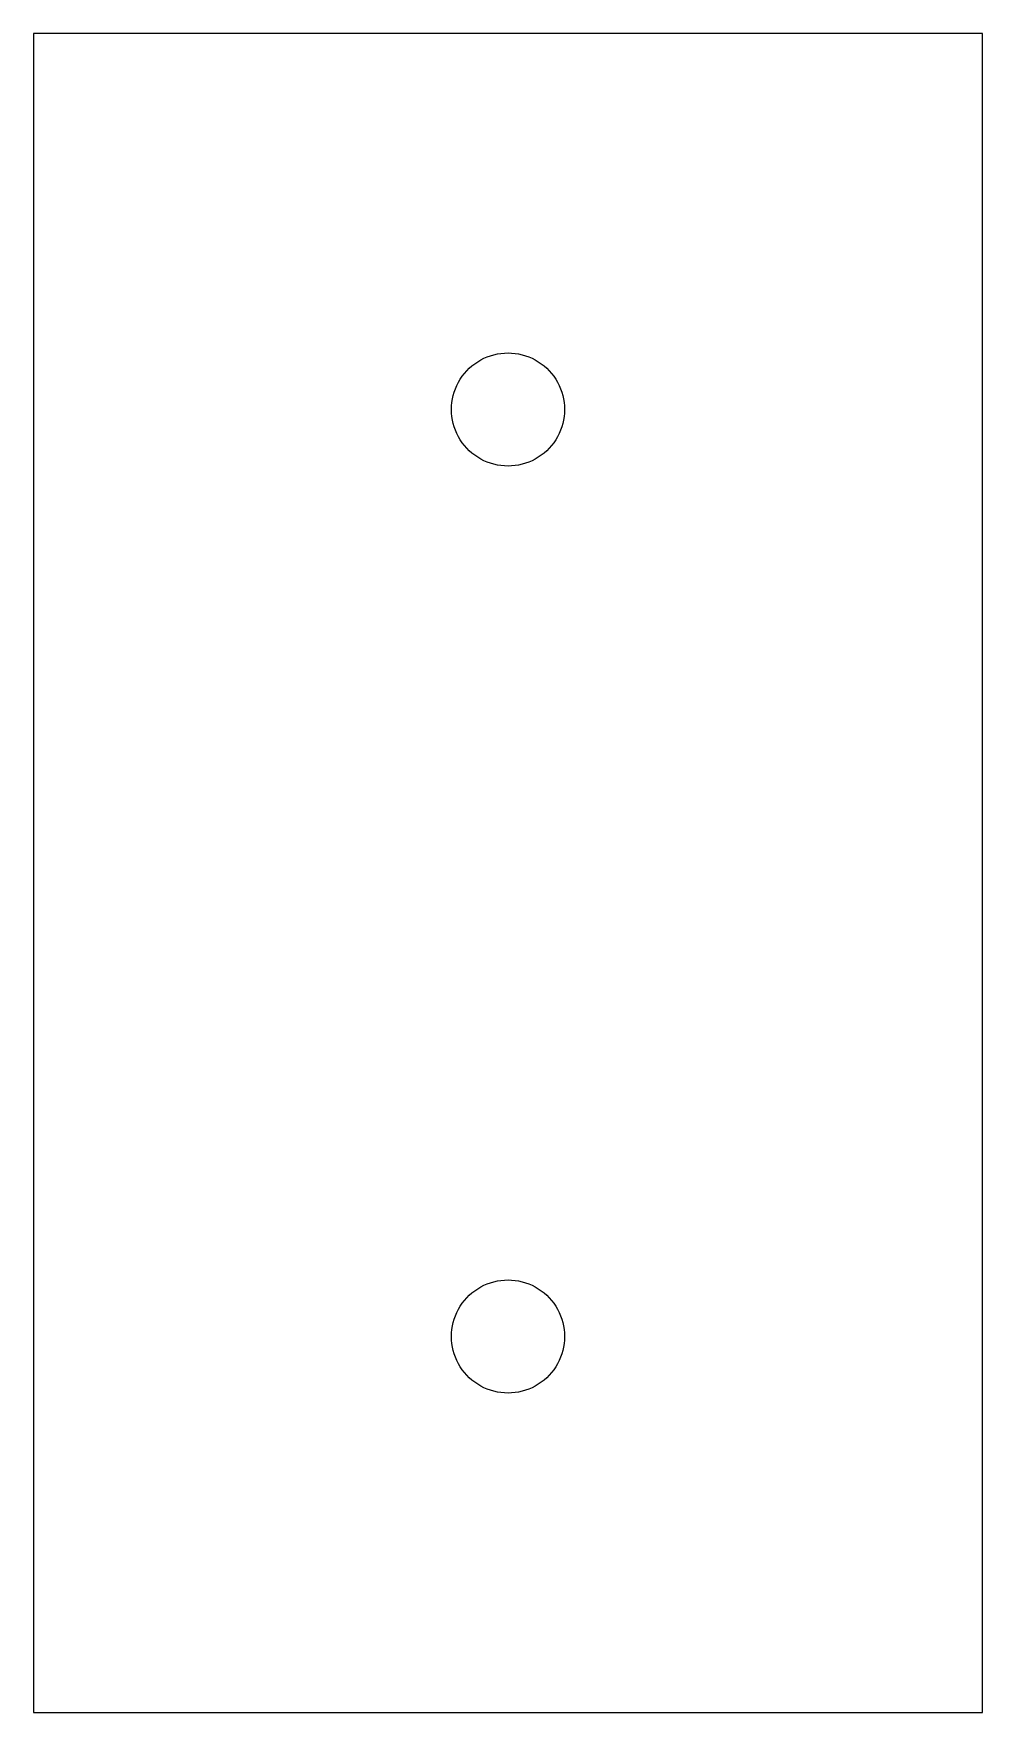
# Model space of a CAD drawing. Header units: metres. Extents: x -13 to 13, y -23 to 23.
import ezdxf

# ---------------------------------------------------------------- set-up
doc = ezdxf.new("R2010")
doc.units = ezdxf.units.M

msp = doc.modelspace()

# ---------------------------------------------------------------- linework, layer by layer
for p, q in [((13, 23), (-13, 23)), ((-13, 23), (-13, -23)), ((13, -23), (13, 23)), ((-1.1299, 13.761), (-1.06104, 13.8299)), ((-1.06104, 13.8299), (-0.988007, 13.8943)), ((-0.988007, 13.8943), (-0.911057, 13.954)), ((-0.911057, 13.954), (-0.830521, 14.0087)), ((-0.830521, 14.0087), (-0.746704, 14.0583)), ((-0.746704, 14.0583), (-0.659958, 14.1025)), ((-0.659958, 14.1025), (-0.570587, 14.1411)), ((-0.570587, 14.1411), (-0.478973, 14.1741)), ((-0.478973, 14.1741), (-0.385468, 14.2013)), ((-0.385468, 14.2013), (-0.290436, 14.2225)), ((-0.290436, 14.2225), (-0.19426, 14.2378)), ((-0.19426, 14.2378), (-0.097321, 14.2469)), ((-0.097321, 14.2469), (0, 14.25)), ((0, 14.25), (0.097321, 14.2469)), ((0.097321, 14.2469), (0.19426, 14.2378)), ((0.19426, 14.2378), (0.290436, 14.2225)), ((0.290436, 14.2225), (0.385468, 14.2013)), ((0.385468, 14.2013), (0.478973, 14.1741)), ((0.478973, 14.1741), (0.570587, 14.1411)), ((0.570587, 14.1411), (0.659958, 14.1025)), ((0.659958, 14.1025), (0.746704, 14.0583)), ((0.746704, 14.0583), (0.830521, 14.0087)), ((0.830521, 14.0087), (0.911057, 13.954)), ((0.911057, 13.954), (0.988007, 13.8943)), ((0.988007, 13.8943), (1.06104, 13.8299)), ((1.06104, 13.8299), (1.1299, 13.761)), ((-1.44115, 13.2706), (-1.40248, 13.36)), ((-1.40248, 13.36), (-1.35826, 13.4467)), ((-1.35826, 13.4467), (-1.3087, 13.5305)), ((-1.3087, 13.5305), (-1.25397, 13.6111)), ((-1.25397, 13.6111), (-1.19429, 13.688)), ((-1.19429, 13.688), (-1.1299, 13.761)), ((1.1299, 13.761), (1.19429, 13.688)), ((1.19429, 13.688), (1.25397, 13.6111)), ((1.25397, 13.6111), (1.3087, 13.5305)), ((1.3087, 13.5305), (1.35826, 13.4467)), ((1.35826, 13.4467), (1.40248, 13.36)), ((1.40248, 13.36), (1.44115, 13.2706)), ((-1.54694, 12.7973), (-1.53777, 12.8943)), ((-1.53777, 12.8943), (-1.52254, 12.9904)), ((-1.52254, 12.9904), (-1.5013, 13.0855)), ((-1.5013, 13.0855), (-1.47414, 13.179)), ((-1.47414, 13.179), (-1.44115, 13.2706)), ((1.44115, 13.2706), (1.47414, 13.179)), ((1.47414, 13.179), (1.5013, 13.0855)), ((1.5013, 13.0855), (1.52254, 12.9904)), ((1.52254, 12.9904), (1.53777, 12.8943)), ((1.53777, 12.8943), (1.54694, 12.7973)), ((-1.54999, 12.7), (-1.54694, 12.7973)), ((-1.54694, 12.6027), (-1.54999, 12.7)), ((-1.53777, 12.5057), (-1.54694, 12.6027)), ((-1.52254, 12.4095), (-1.53777, 12.5057)), ((1.53777, 12.5057), (1.52254, 12.4095)), ((1.54694, 12.6027), (1.53777, 12.5057)), ((1.54694, 12.7973), (1.54999, 12.7)), ((1.54999, 12.7), (1.54694, 12.6027)), ((-1.5013, 12.3145), (-1.52254, 12.4095)), ((-1.47414, 12.221), (-1.5013, 12.3145)), ((-1.44115, 12.1294), (-1.47414, 12.221)), ((-1.40248, 12.04), (-1.44115, 12.1294)), ((-1.35826, 11.9533), (-1.40248, 12.04)), ((1.40248, 12.04), (1.35826, 11.9533)), ((1.44115, 12.1294), (1.40248, 12.04)), ((1.47414, 12.221), (1.44115, 12.1294)), ((1.5013, 12.3145), (1.47414, 12.221)), ((1.52254, 12.4095), (1.5013, 12.3145)), ((-1.3087, 11.8695), (-1.35826, 11.9533)), ((-1.25397, 11.7889), (-1.3087, 11.8695)), ((-1.19429, 11.712), (-1.25397, 11.7889)), ((-1.1299, 11.6389), (-1.19429, 11.712)), ((-1.06104, 11.5701), (-1.1299, 11.6389)), ((-0.988007, 11.5057), (-1.06104, 11.5701)), ((-0.911057, 11.446), (-0.988007, 11.5057)), ((0.988007, 11.5057), (0.911057, 11.446)), ((1.06104, 11.5701), (0.988007, 11.5057)), ((1.1299, 11.6389), (1.06104, 11.5701)), ((1.19429, 11.712), (1.1299, 11.6389)), ((1.25397, 11.7889), (1.19429, 11.712)), ((1.3087, 11.8695), (1.25397, 11.7889)), ((1.35826, 11.9533), (1.3087, 11.8695)), ((-0.830521, 11.3913), (-0.911057, 11.446)), ((-0.746704, 11.3417), (-0.830521, 11.3913)), ((-0.659958, 11.2975), (-0.746704, 11.3417)), ((-0.570587, 11.2588), (-0.659958, 11.2975)), ((-0.478973, 11.2259), (-0.570587, 11.2588)), ((-0.385468, 11.1987), (-0.478973, 11.2259)), ((-0.290436, 11.1774), (-0.385468, 11.1987)), ((-0.19426, 11.1622), (-0.290436, 11.1774)), ((-0.097321, 11.153), (-0.19426, 11.1622)), ((0, 11.15), (-0.097321, 11.153)), ((0.097321, 11.153), (0, 11.15)), ((0.19426, 11.1622), (0.097321, 11.153)), ((0.290436, 11.1774), (0.19426, 11.1622)), ((0.385468, 11.1987), (0.290436, 11.1774)), ((0.478973, 11.2259), (0.385468, 11.1987)), ((0.570587, 11.2588), (0.478973, 11.2259)), ((0.659958, 11.2975), (0.570587, 11.2588)), ((0.746704, 11.3417), (0.659958, 11.2975)), ((0.830521, 11.3913), (0.746704, 11.3417)), ((0.911057, 11.446), (0.830521, 11.3913)), ((-0.988007, -11.5057), (-0.911057, -11.446)), ((-0.911057, -11.446), (-0.830521, -11.3913)), ((-0.830521, -11.3913), (-0.746704, -11.3417)), ((-0.746704, -11.3417), (-0.659958, -11.2975)), ((-0.659958, -11.2975), (-0.570587, -11.2588)), ((-0.570587, -11.2588), (-0.478973, -11.2259)), ((-0.478973, -11.2259), (-0.385468, -11.1987)), ((-0.385468, -11.1987), (-0.290436, -11.1774)), ((-0.290436, -11.1774), (-0.19426, -11.1622)), ((-0.19426, -11.1622), (-0.097321, -11.153)), ((-0.097321, -11.153), (0, -11.15)), ((0, -11.15), (0.097321, -11.153)), ((0.097321, -11.153), (0.19426, -11.1622)), ((0.19426, -11.1622), (0.290436, -11.1774)), ((0.290436, -11.1774), (0.385468, -11.1987)), ((0.385468, -11.1987), (0.478973, -11.2259)), ((0.478973, -11.2259), (0.570587, -11.2588)), ((0.570587, -11.2588), (0.659958, -11.2975)), ((0.659958, -11.2975), (0.746704, -11.3417)), ((0.746704, -11.3417), (0.830521, -11.3913)), ((0.830521, -11.3913), (0.911057, -11.446)), ((0.911057, -11.446), (0.988007, -11.5057)), ((-1.40248, -12.04), (-1.35826, -11.9533)), ((-1.35826, -11.9533), (-1.3087, -11.8695)), ((-1.3087, -11.8695), (-1.25397, -11.7889)), ((-1.25397, -11.7889), (-1.19429, -11.712)), ((-1.19429, -11.712), (-1.1299, -11.6389)), ((-1.1299, -11.6389), (-1.06104, -11.5701)), ((-1.06104, -11.5701), (-0.988007, -11.5057)), ((0.988007, -11.5057), (1.06104, -11.5701)), ((1.06104, -11.5701), (1.1299, -11.6389)), ((1.1299, -11.6389), (1.19429, -11.712)), ((1.19429, -11.712), (1.25397, -11.7889)), ((1.25397, -11.7889), (1.3087, -11.8695)), ((1.3087, -11.8695), (1.35826, -11.9533)), ((1.35826, -11.9533), (1.40248, -12.04)), ((-1.53777, -12.5057), (-1.52254, -12.4095)), ((-1.52254, -12.4095), (-1.5013, -12.3145)), ((-1.5013, -12.3145), (-1.47414, -12.221)), ((-1.47414, -12.221), (-1.44115, -12.1294)), ((-1.44115, -12.1294), (-1.40248, -12.04)), ((1.40248, -12.04), (1.44115, -12.1294)), ((1.44115, -12.1294), (1.47414, -12.221)), ((1.47414, -12.221), (1.5013, -12.3145)), ((1.5013, -12.3145), (1.52254, -12.4095)), ((1.52254, -12.4095), (1.53777, -12.5057)), ((-1.54999, -12.7), (-1.54694, -12.6027)), ((-1.54694, -12.7973), (-1.54999, -12.7)), ((-1.54694, -12.6027), (-1.53777, -12.5057)), ((-1.53777, -12.8943), (-1.54694, -12.7973)), ((1.53777, -12.5057), (1.54694, -12.6027)), ((1.54694, -12.7973), (1.53777, -12.8943)), ((1.54694, -12.6027), (1.54999, -12.7)), ((1.54999, -12.7), (1.54694, -12.7973)), ((-1.52254, -12.9904), (-1.53777, -12.8943)), ((-1.5013, -13.0855), (-1.52254, -12.9904)), ((-1.47414, -13.179), (-1.5013, -13.0855)), ((-1.44115, -13.2706), (-1.47414, -13.179)), ((-1.40248, -13.36), (-1.44115, -13.2706)), ((1.44115, -13.2706), (1.40248, -13.36)), ((1.47414, -13.179), (1.44115, -13.2706)), ((1.5013, -13.0855), (1.47414, -13.179)), ((1.52254, -12.9904), (1.5013, -13.0855)), ((1.53777, -12.8943), (1.52254, -12.9904)), ((-1.35826, -13.4467), (-1.40248, -13.36)), ((-1.3087, -13.5305), (-1.35826, -13.4467)), ((-1.25397, -13.6111), (-1.3087, -13.5305)), ((-1.19429, -13.688), (-1.25397, -13.6111)), ((-1.1299, -13.761), (-1.19429, -13.688)), ((-1.06104, -13.8299), (-1.1299, -13.761)), ((1.1299, -13.761), (1.06104, -13.8299)), ((1.19429, -13.688), (1.1299, -13.761)), ((1.25397, -13.6111), (1.19429, -13.688)), ((1.3087, -13.5305), (1.25397, -13.6111)), ((1.35826, -13.4467), (1.3087, -13.5305)), ((1.40248, -13.36), (1.35826, -13.4467)), ((-0.988007, -13.8943), (-1.06104, -13.8299)), ((-0.911057, -13.954), (-0.988007, -13.8943)), ((-0.830521, -14.0087), (-0.911057, -13.954)), ((-0.746704, -14.0583), (-0.830521, -14.0087)), ((-0.659958, -14.1025), (-0.746704, -14.0583)), ((-0.570587, -14.1411), (-0.659958, -14.1025)), ((-0.478973, -14.1741), (-0.570587, -14.1411)), ((-0.385468, -14.2013), (-0.478973, -14.1741)), ((-0.290436, -14.2225), (-0.385468, -14.2013)), ((-0.19426, -14.2378), (-0.290436, -14.2225)), ((-0.097321, -14.2469), (-0.19426, -14.2378)), ((0, -14.25), (-0.097321, -14.2469)), ((0.097321, -14.2469), (0, -14.25)), ((0.19426, -14.2378), (0.097321, -14.2469)), ((0.290436, -14.2225), (0.19426, -14.2378)), ((0.385468, -14.2013), (0.290436, -14.2225)), ((0.478973, -14.1741), (0.385468, -14.2013)), ((0.570587, -14.1411), (0.478973, -14.1741)), ((0.659958, -14.1025), (0.570587, -14.1411)), ((0.746704, -14.0583), (0.659958, -14.1025)), ((0.830521, -14.0087), (0.746704, -14.0583)), ((0.911057, -13.954), (0.830521, -14.0087)), ((0.988007, -13.8943), (0.911057, -13.954)), ((1.06104, -13.8299), (0.988007, -13.8943)), ((-13, -23), (13, -23))]:
    msp.add_line(p, q)

doc.saveas('drawing.dxf')
